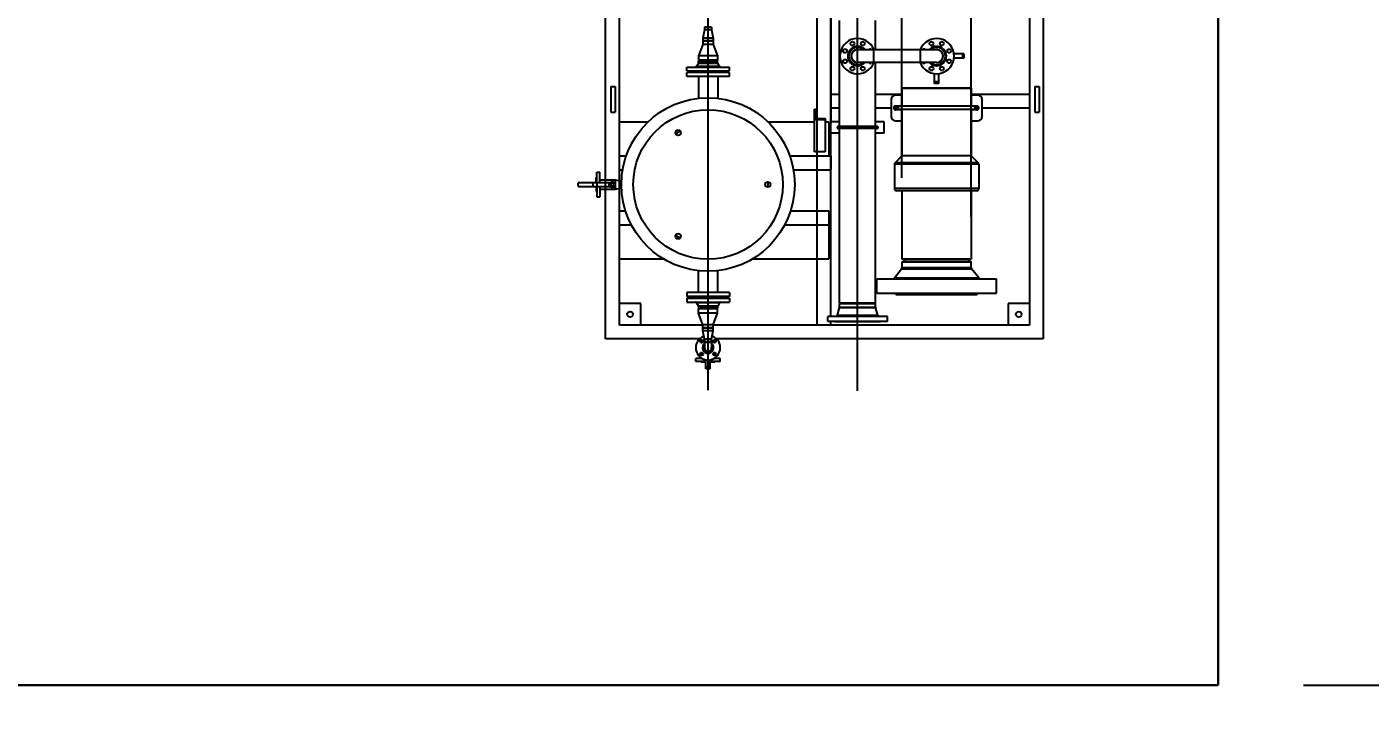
# Model space of a CAD drawing. Header units: millimetres. Extents: x 18255 to 228708, y -2217 to 146640.
# Drawn here: x 92947 to 99237, y 83664 to 86925 of the extents above; entities that cross this region are included whole.
import ezdxf

# ---------------------------------------------------------------- set-up
doc = ezdxf.new("R2010")
doc.units = ezdxf.units.MM
doc.layers.get('0').update_dxf_attribs({"color": 8})
doc.layers.get('Defpoints').update_dxf_attribs({"color": 8})
doc.layers.add('基础', color=8, linetype='Continuous', lineweight=30)
doc.layers.add('设备', color=8, linetype='Continuous')
doc.styles.add('hztxt', font='', dxfattribs={"width": 0.67})
doc.styles.get('hztxt').set_extended_font_data('FangSong_GB2312')
doc.dimstyles.new('GEN-ANSI', dxfattribs={"dimscale": 80, "dimtxt": 10, "dimasz": 10, "dimexe": 5, "dimexo": 5, "dimgap": 5, "dimtad": 1, "dimdec": 0, "dimdsep": 46, "dimtxsty": 'hztxt', "dimcen": 0, "dimclrd": 3, "dimclre": 3, "dimclrt": 2, "dimadec": 0, "dimazin": 0, "dimtp": 0.1, "dimtm": 0.1, "dimtfac": 0.71, "dimtdec": 0, "dimtmove": 0, "dimatfit": 3, "dimfxl": 0, "dimtolj": 1, "dimtzin": 0, "dimarcsym": 0})

# ---------------------------------------------------------------- blocks, each defined once
blk = doc.blocks.new('*D56')
at = {"color": 3, "lineweight": -2, "transparency": 16777216}
for p, q in [((98925.8, 94841.3), (102770.8, 94841.3)), ((102370.8, 94041.3), (102370.8, 84641.3)), ((98925.8, 83841.3), (102770.8, 83841.3))]:
    blk.add_line(p, q, dxfattribs=at)
at = {"color": 3, "transparency": 16777216}
for points in [[(102237.5, 94041.3), (102504.2, 94041.3), (102370.8, 94841.3)], [(102237.5, 84641.3), (102504.2, 84641.3), (102370.8, 83841.3)]]:
    blk.add_solid(points, dxfattribs=at)
at = {"layer": 'Defpoints', "color": 0, "transparency": 16777216}
for p in [(98525.8, 94841.3), (98525.8, 83841.3), (102370.8, 83841.3)]:
    blk.add_point(p, dxfattribs=at)
at = {"color": 2, "transparency": 16777216, "insert": (101570.8, 89341.3), "char_height": 800, "attachment_point": 5, "rotation": 90, "style": 'hztxt'}
blk.add_mtext('\\A1;11000', dxfattribs=at)
blk = doc.blocks.new('*D57')
at = {"color": 3, "lineweight": -2, "transparency": 16777216}
for p, q in [((98925.8, 83841.3), (102770.8, 83841.3)), ((102370.8, 83041.3), (102370.8, 74641.3)), ((98925.8, 73841.3), (102770.8, 73841.3))]:
    blk.add_line(p, q, dxfattribs=at)
at = {"color": 3, "transparency": 16777216}
for points in [[(102237.5, 83041.3), (102504.2, 83041.3), (102370.8, 83841.3)], [(102237.5, 74641.3), (102504.2, 74641.3), (102370.8, 73841.3)]]:
    blk.add_solid(points, dxfattribs=at)
at = {"layer": 'Defpoints', "color": 0, "transparency": 16777216}
for p in [(98525.8, 83841.3), (98525.8, 73841.3), (102370.8, 73841.3)]:
    blk.add_point(p, dxfattribs=at)
at = {"color": 2, "transparency": 16777216, "insert": (101570.8, 78841.3), "char_height": 800, "attachment_point": 5, "rotation": 90, "style": 'hztxt'}
blk.add_mtext('\\A1;10000', dxfattribs=at)

msp = doc.modelspace()

# ---------------------------------------------------------------- linework, layer by layer
at = {"layer": '基础'}
for p, q in [((98525.8, 94841.3), (98525.8, 83841.3)), ((98525.8, 83841.3), (77525.8, 83841.3))]:
    msp.add_line(p, q, dxfattribs=at)
at = {"layer": '基础', "ltscale": 20}
for p in [(98525.8, 94841.3), (77525.8, 83841.3)]:
    msp.add_line(p, (98525.8, 83841.3), dxfattribs=at)
at = {"layer": '设备'}
for p, q in [((96837, 85219.8), (96837, 89760.3)), ((96136.6, 85223.8), (96136.6, 89682.9)), ((96647, 85895.8), (96647, 87573.4)), ((96712, 87573.4), (96712, 86473.9)), ((95656.6, 85608.9), (95656.6, 87507.4)), ((95721.6, 85604.2), (95721.6, 87362)), ((97044.5, 86218.6), (97044.5, 87338)), ((97369.5, 86037.8), (97369.5, 87221.4)), ((97706.6, 87216.8), (97706.6, 85463.9)), ((97641.6, 87175.9), (97641.6, 85528.9)), ((96712, 85569.4), (96712, 87018.4)), ((96752.9, 86459.3), (96752.9, 86954.9)), ((96921.2, 86818.6), (96921.2, 86954.9)), ((96119.8, 86911.9), (96112.5, 86872.9)), ((96153.5, 86924.4), (96119.8, 86924.4)), ((96119.8, 86924.4), (96119.8, 86911.9)), ((96153.5, 86911.9), (96119.8, 86911.9)), ((96153.5, 86924.4), (96153.5, 86911.9)), ((96153.5, 86911.9), (96160.8, 86872.9)), ((96112.5, 86843.4), (96092.2, 86789.4)), ((96160.8, 86872.9), (96112.5, 86872.9)), ((96112.5, 86872.9), (96112.5, 86860.4)), ((96160.8, 86860.4), (96112.5, 86860.4)), ((96160.8, 86858.4), (96112.5, 86858.4)), ((96112.5, 86858.4), (96112.5, 86843.4)), ((96160.8, 86843.4), (96112.5, 86843.4)), ((96160.8, 86872.9), (96160.8, 86860.4)), ((96160.8, 86858.4), (96160.8, 86843.4)), ((96160.8, 86843.4), (96181.1, 86789.4)), ((97207, 86818.6), (96837, 86818.6)), ((96913, 86758.3), (96913, 86818.6)), ((97131, 86758.3), (97131, 86818.6)), ((96083.3, 86740.6), (96091.5, 86756.1)), ((96091.5, 86756.1), (96181.8, 86756.1)), ((96181.1, 86789.4), (96092.2, 86789.4)), ((96092.2, 86789.4), (96092.2, 86769.4)), ((96181.1, 86769.4), (96092.2, 86769.4)), ((96093.4, 86767.4), (96092.2, 86766.5)), ((96092.2, 86766.5), (96181.1, 86766.5)), ((96092.2, 86758.9), (96092.2, 86766.5)), ((96092.2, 86758.9), (96181.1, 86758.9)), ((96179.9, 86767.4), (96093.4, 86767.4)), ((96179.9, 86767.4), (96181.1, 86766.5)), ((96181.1, 86789.4), (96181.1, 86769.4)), ((96181.1, 86758.9), (96181.1, 86766.5)), ((96189.9, 86740.6), (96181.8, 86756.1)), ((97207, 86758.3), (96837, 86758.3)), ((96921.2, 86459.3), (96921.2, 86758.3)), ((97044.5, 86637.8), (97044.5, 86758.3)), ((97335, 86798.4), (97288.8, 86798.4)), ((97335, 86778.4), (97288.8, 86778.4)), ((97328, 86798.4), (97328, 86778.4)), ((97335, 86798.4), (97335, 86778.4)), ((96036.6, 86737.4), (96236.6, 86737.4)), ((96036.6, 86719.4), (96036.6, 86737.4)), ((96036.6, 86719.4), (96236.6, 86719.4)), ((96236.6, 86710.9), (96036.6, 86710.9)), ((96036.6, 86692.9), (96036.6, 86710.9)), ((96236.6, 86692.9), (96036.6, 86692.9)), ((96070.6, 86717.4), (96070.6, 86719.4)), ((96070.6, 86717.4), (96202.6, 86717.4)), ((96202.6, 86712.9), (96070.6, 86712.9)), ((96070.6, 86710.9), (96070.6, 86712.9)), ((96083.3, 86740.6), (96189.9, 86740.6)), ((96091.4, 86692.9), (96091.4, 86590.4)), ((96181.9, 86692.9), (96181.9, 86590.4)), ((96202.6, 86717.4), (96202.6, 86719.4)), ((96202.6, 86710.9), (96202.6, 86712.9)), ((96236.6, 86719.4), (96236.6, 86737.4)), ((96236.6, 86692.9), (96236.6, 86710.9)), ((97197, 86660.4), (97197, 86706.6)), ((97217, 86660.4), (97217, 86706.6)), ((95681.6, 86645.8), (95701.6, 86645.8)), ((95681.6, 86645.8), (95681.6, 86525.8)), ((95701.6, 86645.8), (95701.6, 86525.8)), ((97044.5, 86637.8), (97369.5, 86637.8)), ((97369.5, 86637.8), (97044.5, 86637.8)), ((97044.5, 86637.8), (97044.5, 86553.8)), ((97217, 86667.5), (97197, 86667.5)), ((97217, 86660.4), (97197, 86660.4)), ((97369.5, 86637.8), (97369.5, 86553.8)), ((97666.6, 86645.8), (97686.6, 86645.8)), ((97666.6, 86645.8), (97666.6, 86525.8)), ((97686.6, 86645.8), (97686.6, 86525.8)), ((96711.6, 86610.8), (96752.9, 86610.8)), ((96711.6, 86610.8), (96711.6, 86545.8)), ((96921.2, 86610.8), (97044.5, 86610.8)), ((96994, 86585.8), (96994, 86505.8)), ((97044.5, 86605.8), (97014, 86605.8)), ((97369.5, 86610.8), (97641.6, 86610.8)), ((97400, 86605.8), (97369.5, 86605.8)), ((97420, 86505.8), (97420, 86585.8)), ((95681.6, 86525.8), (95701.6, 86525.8)), ((96635.1, 86489.8), (96635.1, 86539.8)), ((96635.1, 86539.8), (96641.1, 86539.8)), ((96641.1, 86539.8), (96641.1, 86495.8)), ((96641.1, 86495.8), (96685.1, 86495.8)), ((96685.1, 86495.8), (96685.1, 86339.8)), ((96711.6, 86545.8), (96752.9, 86545.8)), ((96921.2, 86545.8), (96994, 86545.8)), ((97006.1, 86545.8), (97026, 86545.8)), ((97015, 86554.8), (97044.5, 86554.8)), ((97044.5, 86536.8), (97015, 86536.8)), ((97380, 86553.8), (97034, 86553.8)), ((97380, 86537.8), (97034, 86537.8)), ((97044.5, 86537.8), (97044.5, 86320.8)), ((97369.5, 86554.8), (97396, 86554.8)), ((97369.5, 86537.8), (97369.5, 86320.8)), ((97396, 86536.8), (97369.5, 86536.8)), ((97388, 86545.8), (97404.9, 86545.8)), ((97420, 86545.8), (97641.6, 86545.8)), ((97666.6, 86525.8), (97686.6, 86525.8)), ((95721.6, 86480.8), (95856.5, 86480.8)), ((96416.7, 86480.8), (96635.1, 86480.8)), ((96685.1, 86489.8), (96635.1, 86489.8)), ((96635.1, 86339.8), (96635.1, 86489.8)), ((96685.1, 86480.8), (96702.6, 86480.8)), ((96702.6, 86480.8), (96702.6, 86320.8)), ((96752.9, 86480.8), (96712, 86480.8)), ((96928, 86459.3), (96746, 86459.3)), ((96928, 86449.3), (96746, 86449.3)), ((96752.9, 85632.9), (96752.9, 86449.3)), ((96962, 86480.8), (96921.2, 86480.8)), ((96921.2, 85632.9), (96921.2, 86449.3)), ((96962, 86427.8), (96962, 86480.8)), ((97014, 86485.8), (97044.5, 86485.8)), ((97369.5, 86485.8), (97400, 86485.8)), ((96752.9, 86427.8), (96712, 86427.8)), ((96962, 86427.8), (96921.2, 86427.8)), ((95721.6, 86320.8), (95753.4, 86320.8)), ((96519.8, 86320.8), (96711.6, 86320.8)), ((96521.6, 86315.3), (96521.6, 86320.8)), ((96685.1, 86339.8), (96635.1, 86339.8)), ((96647, 85528.9), (96647, 86339.8)), ((96711.6, 86320.8), (96711.6, 86255.8)), ((97044.5, 86320.8), (97012.4, 86288.8)), ((97369.5, 86320.8), (97044.5, 86320.8)), ((97369.5, 86320.8), (97401.6, 86288.8)), ((95616.1, 86244.4), (95629.1, 86244.4)), ((95616.1, 86196.9), (95616.1, 86244.4)), ((95629.1, 86196.9), (95629.1, 86244.4)), ((95721.6, 86255.8), (95736.9, 86255.8)), ((96536.3, 86255.8), (96711.6, 86255.8)), ((97404.5, 86281.7), (97009.5, 86281.7)), ((97009.5, 86281.7), (97009.5, 86167.8)), ((97401.6, 86288.8), (97012.4, 86288.8)), ((97404.5, 86281.7), (97404.5, 86167.8)), ((95528.1, 86181.9), (95528.1, 86191.9)), ((95533.1, 86196.9), (95698.1, 86196.9)), ((95598.8, 86176.9), (95598.8, 86196.9)), ((95613.1, 86219.4), (95616.1, 86219.4)), ((95613.1, 86196.9), (95613.1, 86219.4)), ((95618.1, 86176.9), (95618.1, 86196.9)), ((95629.1, 86208.9), (95702.5, 86208.9)), ((95673.9, 86176.9), (95673.9, 86196.9)), ((95677.1, 86176.9), (95677.1, 86196.9)), ((95702.5, 86208.9), (95703.7, 86208.8)), ((95702.5, 86194.2), (95702.5, 86208.9)), ((95703.1, 86181.9), (95703.1, 86191.9)), ((95703.7, 86208.8), (95724, 86204.2)), ((95703.7, 86165.1), (95703.7, 86208.8)), ((95724, 86204.2), (95724, 86169.7)), ((95726.2, 86204.2), (95731.1, 86205.3)), ((95726.2, 86204.2), (95726.2, 86169.7)), ((95533.1, 86176.9), (95698.1, 86176.9)), ((95613.1, 86176.9), (95613.1, 86154.4)), ((95613.1, 86154.4), (95616.1, 86154.4)), ((95616.1, 86176.9), (95616.1, 86129.4)), ((95616.1, 86129.4), (95629.1, 86129.4)), ((95629.1, 86176.9), (95629.1, 86129.4)), ((95629.1, 86164.9), (95702.5, 86164.9)), ((95656.6, 85463.9), (95656.6, 86164.9)), ((95702.5, 86164.9), (95702.5, 86179.7)), ((95702.5, 86164.9), (95703.7, 86165.1)), ((95703.7, 86165.1), (95724, 86169.7)), ((95721.6, 85528.9), (95721.6, 86169.7)), ((95726.2, 86169.7), (95731.1, 86168.6)), ((97404.5, 86167.8), (97009.5, 86167.8)), ((97394.5, 86157.8), (97019.5, 86157.8)), ((97044.5, 86157.8), (97044.5, 85837.8)), ((97369.5, 86157.8), (97369.5, 85837.8)), ((95721.6, 86063.4), (95750.2, 86063.4)), ((96523, 86063.4), (96702.6, 86063.4)), ((96702.6, 86063.4), (96702.6, 85838.4)), ((95721.6, 85998.4), (95777.6, 85998.4)), ((96495.7, 85998.4), (96702.6, 85998.4)), ((95721.6, 85838.4), (95929.1, 85838.4)), ((96344.2, 85838.4), (96702.6, 85838.4)), ((97369.5, 85837.8), (97044.5, 85837.8)), ((97059.1, 85834.8), (97045.1, 85824.1)), ((97045.1, 85824.1), (97369, 85824.1)), ((97045.1, 85797.8), (97045.1, 85824.1)), ((97355, 85834.8), (97059.1, 85834.8)), ((97355, 85834.8), (97369, 85824.1)), ((97369, 85797.8), (97369, 85824.1)), ((96091.4, 85680.9), (96091.4, 85783.5)), ((96181.9, 85680.9), (96181.9, 85783.5)), ((96927, 85745.8), (97487, 85745.8)), ((96927, 85678.8), (96927, 85745.8)), ((97010, 85749.7), (97042.9, 85791.6)), ((97010, 85749.7), (97404, 85749.7)), ((97042.9, 85791.6), (97371.1, 85791.6)), ((97045.1, 85797.8), (97369, 85797.8)), ((97404, 85749.7), (97371.1, 85791.6)), ((97487, 85678.8), (97487, 85745.8)), ((96236.6, 85680.9), (96036.6, 85680.9)), ((96036.6, 85680.9), (96036.6, 85662.9)), ((96236.6, 85680.9), (96236.6, 85662.9)), ((96927, 85678.8), (97487, 85678.8)), ((97016.5, 85672.4), (97016.5, 85678.8)), ((97397.5, 85672.4), (97397.5, 85678.8)), ((95821.6, 85628.9), (95721.6, 85628.9)), ((95821.6, 85528.9), (95821.6, 85628.9)), ((96236.6, 85662.9), (96036.6, 85662.9)), ((96036.6, 85654.4), (96236.6, 85654.4)), ((96036.6, 85654.4), (96036.6, 85636.4)), ((96036.6, 85636.4), (96236.6, 85636.4)), ((96070.6, 85662.9), (96070.6, 85660.9)), ((96202.6, 85660.9), (96070.6, 85660.9)), ((96070.6, 85656.4), (96202.6, 85656.4)), ((96070.6, 85656.4), (96070.6, 85654.4)), ((96083.3, 85633.2), (96091.5, 85617.7)), ((96189.9, 85633.2), (96083.3, 85633.2)), ((96181.8, 85617.7), (96091.5, 85617.7)), ((96189.9, 85633.2), (96181.8, 85617.7)), ((96202.6, 85662.9), (96202.6, 85660.9)), ((96202.6, 85656.4), (96202.6, 85654.4)), ((96236.6, 85654.4), (96236.6, 85636.4)), ((96752.9, 85632.9), (96921.2, 85632.9)), ((96758, 85632.9), (96752.9, 85629)), ((96752.9, 85629), (96921.2, 85629)), ((96752.9, 85613), (96752.9, 85629)), ((96916, 85632.9), (96921.2, 85629)), ((96921.2, 85613), (96921.2, 85629)), ((97016.5, 85672.4), (97397.5, 85672.4)), ((97641.6, 85628.9), (97541.6, 85628.9)), ((97541.6, 85628.9), (97541.6, 85528.9)), ((96181.1, 85614.9), (96092.2, 85614.9)), ((96092.2, 85614.9), (96092.2, 85607.4)), ((96093.4, 85606.4), (96092.2, 85607.4)), ((96181.1, 85607.4), (96092.2, 85607.4)), ((96181.1, 85604.4), (96092.2, 85604.4)), ((96092.2, 85584.4), (96092.2, 85604.4)), ((96181.1, 85584.4), (96092.2, 85584.4)), ((96112.5, 85530.4), (96092.2, 85584.4)), ((96093.4, 85606.4), (96179.9, 85606.4)), ((96160.8, 85530.4), (96181.1, 85584.4)), ((96179.9, 85606.4), (96181.1, 85607.4)), ((96181.1, 85614.9), (96181.1, 85607.4)), ((96181.1, 85584.4), (96181.1, 85604.4)), ((96977, 85569.4), (96697, 85569.4)), ((96697, 85545.5), (96697, 85569.4)), ((96742.6, 85575.3), (96752.6, 85610.9)), ((96742.6, 85575.3), (96931.4, 85575.3)), ((96752.9, 85613), (96752.6, 85610.9)), ((96752.6, 85610.9), (96921.5, 85610.9)), ((96752.9, 85613), (96921.2, 85613)), ((96921.2, 85613), (96921.5, 85610.9)), ((96931.4, 85575.3), (96921.5, 85610.9)), ((96977, 85545.5), (96977, 85569.4)), ((96112.5, 85528.9), (95721.6, 85528.9)), ((96160.8, 85530.4), (96112.5, 85530.4)), ((96112.5, 85515.4), (96112.5, 85530.4)), ((96160.8, 85515.4), (96112.5, 85515.4)), ((96160.8, 85513.4), (96112.5, 85513.4)), ((96112.5, 85500.9), (96112.5, 85513.4)), ((96160.8, 85500.9), (96112.5, 85500.9)), ((96119.8, 85461.9), (96112.5, 85500.9)), ((96153.5, 85461.9), (96160.8, 85500.9)), ((96160.8, 85515.4), (96160.8, 85530.4)), ((97641.6, 85528.9), (96160.8, 85528.9)), ((96160.8, 85500.9), (96160.8, 85513.4)), ((96977, 85545.5), (96697, 85545.5)), ((96712, 85528.9), (96712, 85545.5)), ((96729, 85543.9), (96729, 85545.5)), ((96945, 85543.9), (96729, 85543.9)), ((96945, 85543.9), (96945, 85545.5)), ((96097, 85463.9), (95656.6, 85463.9)), ((96153.5, 85461.9), (96119.8, 85461.9)), ((96119.8, 85449.4), (96119.8, 85461.9)), ((96153.5, 85449.4), (96119.8, 85449.4)), ((96153.5, 85447.4), (96119.8, 85447.4)), ((96119.8, 85447.4), (96119.8, 85422.4)), ((96153.5, 85449.4), (96153.5, 85461.9)), ((96153.5, 85447.4), (96153.5, 85422.4)), ((97706.6, 85463.9), (96176.2, 85463.9)), ((96110.1, 85371.4), (96079.1, 85371.4)), ((96079.1, 85357.4), (96079.1, 85371.4)), ((96126.6, 85323.4), (96126.6, 85365.9)), ((96146.6, 85323.4), (96146.6, 85365.9)), ((96194.1, 85371.4), (96163.1, 85371.4)), ((96194.1, 85357.4), (96194.1, 85371.4)), ((96126.6, 85357.4), (96079.1, 85357.4)), ((96104.1, 85355.4), (96104.1, 85357.4)), ((96126.6, 85355.4), (96104.1, 85355.4)), ((96146.6, 85330.5), (96126.6, 85330.5)), ((96146.6, 85323.4), (96126.6, 85323.4)), ((96194.1, 85357.4), (96146.6, 85357.4)), ((96169.1, 85355.4), (96146.6, 85355.4)), ((96169.1, 85355.4), (96169.1, 85357.4))]:
    msp.add_line(p, q, dxfattribs=at)
for centre, radius in [((96778.3, 86812.7), 9), ((96812.7, 86847.1), 9), ((96861.3, 86847.1), 9), ((97182.7, 86847.1), 9), ((97231.3, 86847.1), 9), ((97265.7, 86812.7), 9), ((96778.3, 86764.1), 9), ((97265.7, 86764.1), 9), ((96812.7, 86729.8), 9), ((96861.3, 86729.8), 9), ((97182.7, 86729.8), 9), ((97231.3, 86729.8), 9), ((96136.6, 86186.9), 406), ((96136.6, 86186.9), 350), ((95996.6, 86429.4), 12.5), ((95688.1, 86186.9), 7.5), ((96416.6, 86186.9), 12.5), ((95996.6, 85944.4), 12.5), ((95771.6, 85578.9), 13), ((97591.6, 85578.9), 13), ((96106.6, 85452.5), 7), ((96166.7, 85452.5), 7), ((96106.6, 85392.4), 7), ((96166.7, 85392.4), 7)]:
    msp.add_circle(centre, radius, dxfattribs=at)
for centre, radius, start, end in [((96837, 86788.4), 82.5, 21.46569, 338.53431), ((96837, 86788.4), 45.7, 41.34901, 318.65282), ((96837, 86788.4), 40.9, 47.46275, 312.53398), ((96837, 86788.4), 30.4, 85.51041, 274.48739), ((96837, 86788.4), 30.1, 90, 270), ((96895.7, 86812.7), 9, 40.62679, 139.37321), ((97207, 86788.4), 82.5, 201.46569, 158.53431), ((97148.3, 86812.7), 9, 40.62679, 139.37321), ((97207, 86788.4), 45.7, 221.34901, 138.65282), ((97207, 86788.4), 40.9, 227.46275, 132.53398), ((97207, 86788.4), 30.4, 265.51041, 94.48739), ((97207, 86788.4), 30.1, 270, 90), ((96086.2, 86758.9), 6, 332.18835, 0), ((96187.1, 86758.9), 6, 180, 207.81165), ((96895.7, 86764.1), 9, 220.62679, 319.37321), ((97148.3, 86764.1), 9, 220.62679, 319.37321), ((96078, 86743.4), 6, 270, 332.18835), ((96195.2, 86743.4), 6, 207.81165, 270), ((97014, 86585.8), 20, 90, 180), ((97400, 86585.8), 20, 0, 90), ((97014, 86505.8), 20, 180, 270), ((97015, 86545.8), 9, 90, 270), ((97034, 86545.8), 8, 90, 270), ((97380, 86545.8), 8, 270, 90), ((97396, 86545.8), 9, 270, 90), ((97400, 86505.8), 20, 270, 0), ((96136.6, 86186.9), 282.1, 117.48956, 122.51044), ((96746, 86454.3), 5, 90, 270), ((96928, 86454.3), 5, 270, 90), ((97019.5, 86281.7), 10, 135, 180), ((97394.5, 86281.7), 10, 0, 45), ((95533.1, 86191.9), 5, 90, 180), ((95533.1, 86181.9), 5, 180, 270), ((95688.1, 86186.9), 12.5, 53.37959, 126.62041), ((95698.1, 86191.9), 5, 0, 90), ((95698.1, 86181.9), 5, 270, 0), ((95725.1, 86209.1), 5, 257.19573, 282.80427), ((96136.6, 86186.9), 282.1, 357.52129, 2.47871), ((95688.1, 86186.9), 12.5, 233.37959, 306.62041), ((95725.1, 86164.8), 5, 77.19573, 102.80427), ((97019.5, 86167.8), 10, 180, 270.00001), ((97394.5, 86167.8), 10, 269.99999, 0), ((96136.6, 86186.9), 282.1, 237.48956, 242.51044), ((97002.1, 85755.8), 10, 270, 321.88454), ((97035.1, 85797.8), 10, 321.88454, 0), ((97379, 85797.8), 10, 180, 218.11546), ((97411.9, 85755.8), 10, 218.11546, 270), ((96078, 85630.4), 6, 27.81165, 90), ((96086.2, 85614.9), 6, 0, 27.81165), ((96187.1, 85614.9), 6, 152.18835, 180), ((96195.2, 85630.4), 6, 90, 152.18835), ((96734.9, 85577.4), 8, 270, 344.42028), ((96939.1, 85577.4), 8, 195.57972, 270), ((96136.6, 85422.4), 57.5, 109.91595, 70.08405), ((96136.6, 85422.4), 41.5, 125.60616, 144.39384), ((96136.6, 85422.4), 25.9, 130.80873, 49.19366), ((96136.6, 85422.4), 22.1, 139.96299, 40.0407), ((96136.6, 85422.4), 25.9, 75.92491, 104.07526), ((96136.6, 85422.4), 41.5, 35.60616, 54.39384), ((96136.6, 85422.4), 41.5, 215.60616, 234.39384), ((96136.6, 85422.4), 17.1, 171.44921, 8.13188), ((96136.6, 85422.4), 16.9, 180, 0), ((96136.6, 85422.4), 41.5, 305.60616, 324.39384)]:
    msp.add_arc(centre, radius, start, end, dxfattribs=at)

# ---------------------------------------------------------------- dimensions: what is measured, and where the dimension line sits
for base, p1, p2, picture, middle in [((102370.8, 83841.3), (98525.8, 94841.3), (98525.8, 83841.3), '*D56', (101570.8, 89341.3)), ((102370.8, 73841.3), (98525.8, 83841.3), (98525.8, 73841.3), '*D57', (101570.8, 78841.3))]:
    dim = msp.add_linear_dim(base=base, p1=p1, p2=p2, angle=90, dimstyle='GEN-ANSI', override={"dimpost": '<>'})
    dim.commit()
    dim.dimension.update_dxf_attribs({"geometry": picture, "text_midpoint": middle})

doc.saveas('drawing.dxf')
